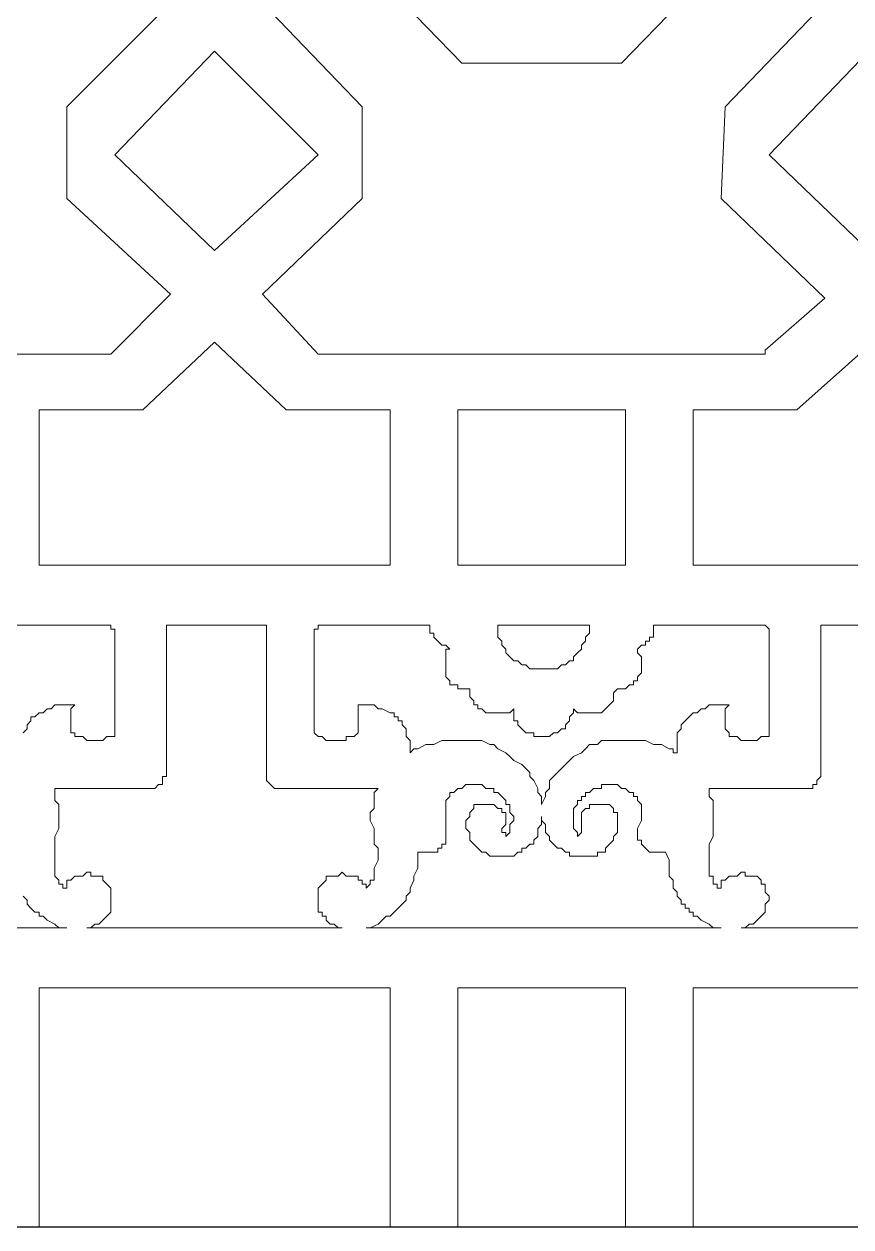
# Model space of a CAD drawing. Extents: x -66030 to 95157, y -13132 to 45879.
# Drawn here: x 44957 to 45767, y 31869 to 33048 of the extents above; entities that cross this region are included whole.
import ezdxf

# ---------------------------------------------------------------- set-up
doc = ezdxf.new("R2010")
doc.units = 0
doc.header["$LTSCALE"] = 100
doc.header["$MEASUREMENT"] = 0
doc.layers.get('0').update_dxf_attribs({"linetype": 'CONTINUOUS'})
doc.layers.add('3', color=11, linetype='CONTINUOUS')

msp = doc.modelspace()

# ---------------------------------------------------------------- linework, layer by layer
at = {"lineweight": 0}
for points in [[(44999.4, 32966.5), (44999.4, 32876.7), (45100.9, 32782.9), (45042.4, 32724.3), (44604.9, 32724.3), (44604.9, 32728.2), (44397.9, 32911.8), (44620.5, 33138.4), (44745.5, 33009.5), (44901.7, 33009.5), (44901.7, 33009.5), (45026.7, 33138.4), (45100.9, 33068.1), (44999.4, 32966.5)], [(44999.4, 32966.5), (44999.4, 32876.7), (45100.9, 32782.9), (45042.4, 32724.3), (44604.9, 32724.3), (44604.9, 32728.2), (44397.9, 32911.8), (44620.5, 33138.4), (44745.5, 33009.5), (44745.5, 33009.5), (44745.5, 33009.5), (44901.7, 33009.5), (44901.7, 33009.5), (44901.7, 33009.5), (45026.7, 33138.4), (45100.9, 33068.1), (44999.4, 32966.5)], [(45643.9, 32966.5), (45640, 32876.7), (45741.5, 32779), (45682.9, 32728.2), (45682.9, 32724.3), (45245.5, 32724.3), (45190.8, 32782.9), (45288.4, 32876.7), (45288.4, 32966.5), (45190.8, 33068.1), (45261.1, 33138.4), (45386.1, 33009.5), (45386.1, 33009.5), (45542.3, 33009.5), (45667.3, 33138.4), (45741.5, 33068.1), (45643.9, 32966.5)], [(45643.9, 32966.5), (45640, 32876.7), (45741.5, 32779), (45682.9, 32728.2), (45682.9, 32724.3), (45245.5, 32724.3), (45190.8, 32782.9), (45288.4, 32876.7), (45288.4, 32966.5), (45190.8, 33068.1), (45261.1, 33138.4), (45386.1, 33009.5), (45386.1, 33009.5), (45386.1, 33009.5), (45542.3, 33009.5), (45542.3, 33009.5), (45542.3, 33009.5), (45667.3, 33138.4), (45741.5, 33068.1), (45643.9, 32966.5)], [(45046.3, 32919.6), (45143.9, 33021.2), (45245.5, 32919.6), (45143.9, 32825.9), (45046.3, 32919.6)], [(45046.3, 32919.6), (45143.9, 33021.2), (45245.5, 32919.6), (45143.9, 32825.9), (45046.3, 32919.6)], [(45686.8, 32919.6), (45784.5, 33021.2), (45890, 32911.8), (45788.4, 32822), (45686.8, 32919.6)], [(45686.8, 32919.6), (45784.5, 33021.2), (45890, 32911.8), (45788.4, 32822), (45686.8, 32919.6)], [(45143.9, 32736.1), (45214.2, 32669.7), (45214.2, 32669.7), (45214.2, 32669.7), (45315.8, 32669.7), (45315.8, 32517.3), (45147.8, 32517.3), (45143.9, 32517.3), (44972.1, 32517.3), (44972.1, 32669.7), (45073.6, 32669.7), (45073.6, 32669.7), (45073.6, 32669.7), (45143.9, 32736.1)], [(45143.9, 32736.1), (45214.2, 32669.7), (45214.2, 32669.7), (45214.2, 32669.7), (45315.8, 32669.7), (45315.8, 32517.3), (45147.8, 32517.3), (45143.9, 32517.3), (44972.1, 32517.3), (44972.1, 32669.7), (45073.6, 32669.7), (45073.6, 32669.7), (45073.6, 32669.7), (45143.9, 32736.1)], [(45788.4, 32736.1), (45854.8, 32669.7), (45854.8, 32669.7), (45854.8, 32669.7), (45956.4, 32669.7), (45956.4, 32517.3), (45788.4, 32517.3), (45784.5, 32517.3), (45612.6, 32517.3), (45612.6, 32669.7), (45714.2, 32669.7), (45714.2, 32669.7), (45714.2, 32669.7), (45788.4, 32736.1)], [(45788.4, 32736.1), (45854.8, 32669.7), (45854.8, 32669.7), (45854.8, 32669.7), (45956.4, 32669.7), (45956.4, 32517.3), (45788.4, 32517.3), (45784.5, 32517.3), (45612.6, 32517.3), (45612.6, 32669.7), (45714.2, 32669.7), (45714.2, 32669.7), (45714.2, 32669.7), (45788.4, 32736.1)], [(45382.2, 32669.7), (45382.2, 32517.3), (45464.2, 32517.3), (45546.2, 32517.3), (45546.2, 32669.7), (45382.2, 32669.7)], [(45382.2, 32669.7), (45382.2, 32517.3), (45464.2, 32517.3), (45546.2, 32517.3), (45546.2, 32669.7), (45382.2, 32669.7)], [(45147.8, 32458.7), (45194.7, 32458.7), (45194.7, 32314.2), (45194.7, 32310.3), (45194.7, 32310.3), (45194.7, 32310.3), (45194.7, 32310.3), (45194.7, 32310.3), (45194.7, 32310.3), (45194.7, 32306.4), (45194.7, 32306.4), (45198.6, 32302.5), (45198.6, 32302.5), (45198.6, 32302.5), (45202.5, 32298.6), (45202.5, 32298.6), (45206.4, 32298.6), (45206.4, 32298.6), (45210.3, 32298.6), (45229.8, 32298.6), (45229.8, 32298.6), (45304.1, 32298.6), (45300.2, 32294.7), (45300.2, 32290.8), (45300.2, 32286.9), (45300.2, 32283), (45300.2, 32279.1), (45296.2, 32275.2), (45296.2, 32267.3), (45300.2, 32259.5), (45300.2, 32251.7), (45300.2, 32243.9), (45304.1, 32240), (45304.1, 32232.2), (45304.1, 32228.3), (45300.2, 32220.5), (45300.2, 32216.6), (45300.2, 32212.7), (45300.2, 32208.7), (45296.2, 32208.7), (45296.2, 32204.8), (45296.2, 32204.8), (45292.3, 32200.9), (45292.3, 32200.9), (45292.3, 32204.8), (45288.4, 32204.8), (45288.4, 32208.7), (45288.4, 32208.7), (45284.5, 32208.7), (45284.5, 32212.7), (45280.6, 32212.7), (45276.7, 32212.7), (45276.7, 32212.7), (45272.8, 32212.7), (45268.9, 32216.6), (45268.9, 32216.6), (45265, 32212.7), (45261.1, 32212.7), (45261.1, 32212.7), (45257.2, 32212.7), (45253.3, 32212.7), (45253.3, 32208.7), (45249.4, 32204.8), (45249.4, 32204.8), (45245.5, 32200.9), (45245.5, 32200.9), (45245.5, 32197), (45245.5, 32193.1), (45245.5, 32189.2), (45245.5, 32189.2), (45245.5, 32185.3), (45245.5, 32181.4), (45245.5, 32177.5), (45249.4, 32177.5), (45249.4, 32173.6), (45253.3, 32173.6), (45253.3, 32173.6), (45253.3, 32169.7), (45257.2, 32165.8), (45261.1, 32165.8), (45261.1, 32165.8), (45265, 32161.9), (45268.9, 32161.9), (45147.8, 32161.9), (45143.9, 32161.9), (45018.9, 32161.9), (45022.8, 32161.9), (45026.7, 32165.8), (45030.6, 32165.8), (45030.6, 32165.8), (45034.5, 32169.7), (45038.5, 32173.6), (45038.5, 32173.6), (45038.5, 32173.6), (45042.4, 32177.5), (45042.4, 32177.5), (45042.4, 32181.4), (45042.4, 32185.3), (45042.4, 32189.2), (45042.4, 32189.2), (45042.4, 32193.1), (45042.4, 32197), (45042.4, 32200.9), (45042.4, 32200.9), (45038.5, 32204.8), (45038.5, 32204.8), (45034.5, 32208.7), (45034.5, 32212.7), (45030.6, 32212.7), (45030.6, 32212.7), (45026.7, 32212.7), (45022.8, 32212.7), (45022.8, 32216.6), (45018.9, 32216.6), (45015, 32212.7), (45015, 32212.7), (45011.1, 32212.7), (45007.2, 32212.7), (45007.2, 32212.7), (45003.3, 32208.7), (45003.3, 32208.7), (44999.4, 32208.7), (44999.4, 32204.8), (44999.4, 32204.8), (44999.4, 32200.9), (44995.5, 32200.9), (44995.5, 32204.8), (44991.6, 32204.8), (44991.6, 32208.7), (44991.6, 32208.7), (44987.7, 32212.7), (44987.7, 32216.6), (44987.7, 32220.5), (44987.7, 32228.3), (44987.7, 32232.2), (44987.7, 32240), (44987.7, 32243.9), (44987.7, 32251.7), (44991.6, 32259.5), (44991.6, 32267.3), (44991.6, 32275.2), (44991.6, 32279.1), (44991.6, 32283), (44987.7, 32286.9), (44987.7, 32290.8), (44987.7, 32294.7), (44987.7, 32298.6), (45058, 32298.6), (45058, 32298.6), (45081.4, 32298.6), (45081.4, 32298.6), (45085.3, 32298.6), (45085.3, 32298.6), (45085.3, 32298.6), (45089.2, 32302.5), (45089.2, 32302.5), (45093.1, 32302.5), (45093.1, 32306.4), (45093.1, 32306.4), (45093.1, 32310.3), (45097, 32310.3), (45097, 32310.3), (45097, 32310.3), (45097, 32310.3), (45097, 32310.3), (45097, 32314.2), (45097, 32458.7), (45143.9, 32458.7), (45147.8, 32458.7)], [(45147.8, 32458.7), (45194.7, 32458.7), (45194.7, 32314.2), (45194.7, 32310.3), (45194.7, 32310.3), (45194.7, 32310.3), (45194.7, 32310.3), (45194.7, 32310.3), (45194.7, 32310.3), (45194.7, 32310.3), (45194.7, 32310.3), (45194.7, 32310.3), (45194.7, 32310.3), (45194.7, 32310.3), (45194.7, 32306.4), (45194.7, 32306.4), (45198.6, 32302.5), (45198.6, 32302.5), (45198.6, 32302.5), (45202.5, 32298.6), (45202.5, 32298.6), (45206.4, 32298.6), (45206.4, 32298.6), (45206.4, 32298.6), (45210.3, 32298.6), (45229.8, 32298.6), (45229.8, 32298.6), (45304.1, 32298.6), (45300.2, 32294.7), (45300.2, 32290.8), (45300.2, 32286.9), (45300.2, 32283), (45300.2, 32279.1), (45296.2, 32275.2), (45296.2, 32267.3), (45300.2, 32259.5), (45300.2, 32251.7), (45300.2, 32243.9), (45304.1, 32240), (45304.1, 32232.2), (45304.1, 32228.3), (45300.2, 32220.5), (45300.2, 32216.6), (45300.2, 32212.7), (45300.2, 32208.7), (45296.2, 32208.7), (45296.2, 32204.8), (45296.2, 32204.8), (45292.3, 32200.9), (45292.3, 32200.9), (45292.3, 32204.8), (45288.4, 32204.8), (45288.4, 32208.7), (45288.4, 32208.7), (45284.5, 32208.7), (45284.5, 32212.7), (45280.6, 32212.7), (45276.7, 32212.7), (45276.7, 32212.7), (45272.8, 32212.7), (45268.9, 32216.6), (45268.9, 32216.6), (45265, 32212.7), (45261.1, 32212.7), (45261.1, 32212.7), (45257.2, 32212.7), (45253.3, 32212.7), (45253.3, 32208.7), (45249.4, 32204.8), (45249.4, 32204.8), (45245.5, 32200.9), (45245.5, 32200.9), (45245.5, 32197), (45245.5, 32193.1), (45245.5, 32189.2), (45245.5, 32189.2), (45245.5, 32185.3), (45245.5, 32181.4), (45245.5, 32177.5), (45249.4, 32177.5), (45249.4, 32173.6), (45253.3, 32173.6), (45253.3, 32173.6), (45253.3, 32169.7), (45257.2, 32165.8), (45261.1, 32165.8), (45261.1, 32165.8), (45265, 32161.9), (45268.9, 32161.9), (45147.8, 32161.9), (45143.9, 32161.9), (45018.9, 32161.9), (45022.8, 32161.9), (45026.7, 32165.8), (45030.6, 32165.8), (45030.6, 32165.8), (45034.5, 32169.7), (45038.5, 32173.6), (45038.5, 32173.6), (45038.5, 32173.6), (45042.4, 32177.5), (45042.4, 32177.5), (45042.4, 32181.4), (45042.4, 32185.3), (45042.4, 32189.2), (45042.4, 32189.2), (45042.4, 32193.1), (45042.4, 32197), (45042.4, 32200.9), (45042.4, 32200.9), (45038.5, 32204.8), (45038.5, 32204.8), (45034.5, 32208.7), (45034.5, 32212.7), (45030.6, 32212.7), (45030.6, 32212.7), (45026.7, 32212.7), (45022.8, 32212.7), (45022.8, 32216.6), (45018.9, 32216.6), (45015, 32212.7), (45015, 32212.7), (45011.1, 32212.7), (45007.2, 32212.7), (45007.2, 32212.7), (45003.3, 32208.7), (45003.3, 32208.7), (44999.4, 32208.7), (44999.4, 32204.8), (44999.4, 32204.8), (44999.4, 32200.9), (44995.5, 32200.9), (44995.5, 32204.8), (44991.6, 32204.8), (44991.6, 32208.7), (44991.6, 32208.7), (44987.7, 32212.7), (44987.7, 32216.6), (44987.7, 32220.5), (44987.7, 32228.3), (44987.7, 32232.2), (44987.7, 32240), (44987.7, 32243.9), (44987.7, 32251.7), (44991.6, 32259.5), (44991.6, 32267.3), (44991.6, 32275.2), (44991.6, 32279.1), (44991.6, 32283), (44987.7, 32286.9), (44987.7, 32290.8), (44987.7, 32294.7), (44987.7, 32298.6), (45058, 32298.6), (45058, 32298.6), (45081.4, 32298.6), (45081.4, 32298.6), (45085.3, 32298.6), (45085.3, 32298.6), (45085.3, 32298.6), (45085.3, 32298.6), (45089.2, 32302.5), (45089.2, 32302.5), (45093.1, 32302.5), (45093.1, 32306.4), (45093.1, 32306.4), (45093.1, 32310.3), (45097, 32310.3), (45097, 32310.3), (45097, 32310.3), (45097, 32310.3), (45097, 32310.3), (45097, 32310.3), (45097, 32310.3), (45097, 32310.3), (45097, 32310.3), (45097, 32310.3), (45097, 32314.2), (45097, 32458.7), (45143.9, 32458.7), (45147.8, 32458.7)], [(45464.2, 32349.4), (45464.2, 32349.4), (45460.3, 32349.4), (45456.4, 32349.4), (45456.4, 32353.3), (45452.5, 32353.3), (45452.5, 32353.3), (45448.6, 32353.3), (45444.7, 32357.2), (45444.7, 32357.2), (45440.8, 32361.1), (45440.8, 32361.1), (45440.8, 32365), (45436.9, 32365), (45436.9, 32368.9), (45436.9, 32372.8), (45436.9, 32376.7), (45433, 32372.8), (45429.1, 32372.8), (45425.1, 32372.8), (45421.2, 32372.8), (45421.2, 32372.8), (45417.3, 32372.8), (45413.4, 32372.8), (45413.4, 32372.8), (45409.5, 32372.8), (45409.5, 32372.8), (45405.6, 32376.7), (45405.6, 32376.7), (45401.7, 32376.7), (45401.7, 32376.7), (45401.7, 32380.6), (45397.8, 32380.6), (45397.8, 32384.5), (45397.8, 32384.5), (45393.9, 32388.4), (45393.9, 32392.3), (45393.9, 32396.2), (45393.9, 32396.2), (45390, 32396.2), (45386.1, 32396.2), (45382.2, 32396.2), (45382.2, 32400.1), (45378.3, 32400.1), (45378.3, 32400.1), (45374.4, 32400.1), (45374.4, 32404), (45374.4, 32404), (45370.5, 32408), (45370.5, 32408), (45370.5, 32408), (45370.5, 32411.9), (45370.5, 32415.8), (45370.5, 32419.7), (45370.5, 32423.6), (45370.5, 32427.5), (45370.5, 32431.4), (45370.5, 32435.3), (45374.4, 32435.3), (45370.5, 32439.2), (45366.6, 32439.2), (45366.6, 32439.2), (45362.6, 32443.1), (45362.6, 32443.1), (45358.7, 32447), (45358.7, 32447), (45358.7, 32450.9), (45354.8, 32450.9), (45354.8, 32454.8), (45354.8, 32458.7), (45354.8, 32458.7), (45257.2, 32458.7), (45253.3, 32458.7), (45249.4, 32458.7), (45249.4, 32458.7), (45245.5, 32458.7), (45245.5, 32454.8), (45245.5, 32454.8), (45241.6, 32454.8), (45241.6, 32454.8), (45241.6, 32450.9), (45241.6, 32353.3), (45241.6, 32353.3), (45245.5, 32349.4), (45245.5, 32349.4), (45245.5, 32349.4), (45249.4, 32349.4), (45249.4, 32349.4), (45253.3, 32345.5), (45257.2, 32345.5), (45261.1, 32345.5), (45265, 32345.5), (45268.9, 32345.5), (45272.8, 32345.5), (45272.8, 32349.4), (45276.7, 32349.4), (45280.6, 32349.4), (45280.6, 32349.4), (45284.5, 32353.3), (45284.5, 32353.3), (45284.5, 32357.2), (45284.5, 32357.2), (45284.5, 32361.1), (45284.5, 32365), (45284.5, 32365), (45284.5, 32368.9), (45284.5, 32372.8), (45284.5, 32376.7), (45284.5, 32380.6), (45288.4, 32380.6), (45296.2, 32380.6), (45300.2, 32380.6), (45304.1, 32376.7), (45308, 32376.7), (45315.8, 32372.8), (45319.7, 32372.8), (45319.7, 32368.9), (45323.6, 32368.9), (45323.6, 32365), (45327.5, 32365), (45327.5, 32361.1), (45331.4, 32357.2), (45331.4, 32353.3), (45331.4, 32349.4), (45335.3, 32345.5), (45335.3, 32341.6), (45335.3, 32333.7), (45335.3, 32333.7), (45339.2, 32337.6), (45343.1, 32337.6), (45350.9, 32341.6), (45358.7, 32341.6), (45366.6, 32345.5), (45374.4, 32345.5), (45378.3, 32345.5), (45382.2, 32345.5), (45386.1, 32345.5), (45390, 32345.5), (45393.9, 32345.5), (45401.7, 32345.5), (45405.6, 32345.5), (45413.4, 32341.6), (45417.3, 32341.6), (45421.2, 32337.6), (45429.1, 32333.7), (45433, 32329.8), (45436.9, 32325.9), (45444.7, 32322), (45448.6, 32318.1), (45452.5, 32314.2), (45452.5, 32310.3), (45456.4, 32306.4), (45460.3, 32298.6), (45460.3, 32294.7), (45464.2, 32290.8), (45464.2, 32283), (45464.2, 32283), (45464.2, 32283), (45464.2, 32283), (45468.1, 32290.8), (45468.1, 32294.7), (45472, 32298.6), (45472, 32306.4), (45475.9, 32310.3), (45479.8, 32314.2), (45483.7, 32318.1), (45487.6, 32322), (45491.5, 32325.9), (45495.5, 32329.8), (45503.3, 32333.7), (45507.2, 32337.6), (45511.1, 32341.6), (45518.9, 32341.6), (45522.8, 32345.5), (45530.6, 32345.5), (45534.5, 32345.5), (45538.4, 32345.5), (45542.3, 32345.5), (45546.2, 32345.5), (45550.1, 32345.5), (45554, 32345.5), (45565.8, 32345.5), (45573.6, 32341.6), (45581.4, 32341.6), (45589.2, 32337.6), (45593.1, 32337.6), (45593.1, 32333.7), (45597, 32333.7), (45597, 32341.6), (45597, 32345.5), (45597, 32349.4), (45597, 32353.3), (45600.9, 32357.2), (45600.9, 32361.1), (45604.8, 32365), (45604.8, 32365), (45608.7, 32368.9), (45608.7, 32368.9), (45612.6, 32372.8), (45616.5, 32372.8), (45620.4, 32376.7), (45624.3, 32376.7), (45628.3, 32380.6), (45636.1, 32380.6), (45640, 32380.6), (45647.8, 32380.6), (45643.9, 32376.7), (45643.9, 32372.8), (45643.9, 32368.9), (45643.9, 32365), (45643.9, 32365), (45643.9, 32361.1), (45643.9, 32357.2), (45643.9, 32357.2), (45647.8, 32353.3), (45647.8, 32353.3), (45647.8, 32349.4), (45651.7, 32349.4), (45651.7, 32349.4), (45655.6, 32349.4), (45659.5, 32345.5), (45663.4, 32345.5), (45663.4, 32345.5), (45667.3, 32345.5), (45671.2, 32345.5), (45675.1, 32345.5), (45679, 32349.4), (45682.9, 32349.4), (45682.9, 32349.4), (45686.8, 32349.4), (45686.8, 32349.4), (45686.8, 32353.3), (45686.8, 32353.3), (45686.8, 32450.9), (45686.8, 32454.8), (45686.8, 32454.8), (45686.8, 32454.8), (45686.8, 32454.8), (45682.9, 32458.7), (45682.9, 32458.7), (45679, 32458.7), (45679, 32458.7), (45675.1, 32458.7), (45577.5, 32458.7), (45573.6, 32458.7), (45573.6, 32454.8), (45573.6, 32450.9), (45573.6, 32450.9), (45573.6, 32447), (45569.7, 32447), (45569.7, 32443.1), (45565.8, 32443.1), (45565.8, 32439.2), (45561.9, 32439.2), (45561.9, 32439.2), (45557.9, 32435.3), (45557.9, 32435.3), (45557.9, 32431.4), (45561.9, 32427.5), (45561.9, 32423.6), (45561.9, 32419.7), (45561.9, 32415.8), (45561.9, 32411.9), (45557.9, 32408), (45557.9, 32408), (45557.9, 32408), (45557.9, 32404), (45554, 32404), (45554, 32400.1), (45554, 32400.1), (45550.1, 32400.1), (45550.1, 32400.1), (45546.2, 32396.2), (45542.3, 32396.2), (45538.4, 32396.2), (45538.4, 32396.2), (45538.4, 32396.2), (45534.5, 32392.3), (45534.5, 32388.4), (45534.5, 32384.5), (45534.5, 32384.5), (45530.6, 32380.6), (45530.6, 32380.6), (45526.7, 32376.7), (45526.7, 32376.7), (45526.7, 32376.7), (45522.8, 32372.8), (45518.9, 32372.8), (45518.9, 32372.8), (45515, 32372.8), (45515, 32372.8), (45511.1, 32372.8), (45507.2, 32372.8), (45503.3, 32372.8), (45503.3, 32372.8), (45499.4, 32372.8), (45495.5, 32376.7), (45495.5, 32372.8), (45491.5, 32368.9), (45491.5, 32365), (45491.5, 32365), (45487.6, 32361.1), (45487.6, 32361.1), (45487.6, 32357.2), (45483.7, 32357.2), (45479.8, 32353.3), (45479.8, 32353.3), (45475.9, 32353.3), (45475.9, 32353.3), (45472, 32349.4), (45468.1, 32349.4), (45468.1, 32349.4), (45464.2, 32349.4)], [(45464.2, 32349.4), (45464.2, 32349.4), (45460.3, 32349.4), (45456.4, 32349.4), (45456.4, 32353.3), (45452.5, 32353.3), (45452.5, 32353.3), (45448.6, 32353.3), (45444.7, 32357.2), (45444.7, 32357.2), (45440.8, 32361.1), (45440.8, 32361.1), (45440.8, 32365), (45436.9, 32365), (45436.9, 32368.9), (45436.9, 32372.8), (45436.9, 32376.7), (45433, 32372.8), (45429.1, 32372.8), (45425.1, 32372.8), (45421.2, 32372.8), (45421.2, 32372.8), (45417.3, 32372.8), (45413.4, 32372.8), (45413.4, 32372.8), (45409.5, 32372.8), (45409.5, 32372.8), (45405.6, 32376.7), (45405.6, 32376.7), (45401.7, 32376.7), (45401.7, 32376.7), (45401.7, 32380.6), (45397.8, 32380.6), (45397.8, 32384.5), (45397.8, 32384.5), (45393.9, 32388.4), (45393.9, 32392.3), (45393.9, 32396.2), (45393.9, 32396.2), (45390, 32396.2), (45386.1, 32396.2), (45382.2, 32396.2), (45382.2, 32400.1), (45378.3, 32400.1), (45378.3, 32400.1), (45374.4, 32400.1), (45374.4, 32404), (45374.4, 32404), (45370.5, 32408), (45370.5, 32408), (45370.5, 32408), (45370.5, 32411.9), (45370.5, 32415.8), (45370.5, 32419.7), (45370.5, 32423.6), (45370.5, 32427.5), (45370.5, 32431.4), (45370.5, 32435.3), (45374.4, 32435.3), (45370.5, 32439.2), (45366.6, 32439.2), (45366.6, 32439.2), (45362.6, 32443.1), (45362.6, 32443.1), (45358.7, 32447), (45358.7, 32447), (45358.7, 32450.9), (45354.8, 32450.9), (45354.8, 32454.8), (45354.8, 32458.7), (45354.8, 32458.7), (45257.2, 32458.7), (45253.3, 32458.7), (45249.4, 32458.7), (45249.4, 32458.7), (45245.5, 32458.7), (45245.5, 32454.8), (45245.5, 32454.8), (45241.6, 32454.8), (45241.6, 32454.8), (45241.6, 32450.9), (45241.6, 32353.3), (45241.6, 32353.3), (45245.5, 32349.4), (45245.5, 32349.4), (45245.5, 32349.4), (45249.4, 32349.4), (45249.4, 32349.4), (45253.3, 32345.5), (45257.2, 32345.5), (45261.1, 32345.5), (45265, 32345.5), (45268.9, 32345.5), (45272.8, 32345.5), (45272.8, 32349.4), (45276.7, 32349.4), (45280.6, 32349.4), (45280.6, 32349.4), (45284.5, 32353.3), (45284.5, 32353.3), (45284.5, 32357.2), (45284.5, 32357.2), (45284.5, 32361.1), (45284.5, 32365), (45284.5, 32365), (45284.5, 32368.9), (45284.5, 32372.8), (45284.5, 32376.7), (45284.5, 32380.6), (45288.4, 32380.6), (45296.2, 32380.6), (45300.2, 32380.6), (45304.1, 32376.7), (45308, 32376.7), (45315.8, 32372.8), (45319.7, 32372.8), (45319.7, 32368.9), (45323.6, 32368.9), (45323.6, 32365), (45327.5, 32365), (45327.5, 32361.1), (45331.4, 32357.2), (45331.4, 32353.3), (45331.4, 32349.4), (45335.3, 32345.5), (45335.3, 32341.6), (45335.3, 32333.7), (45335.3, 32333.7), (45339.2, 32337.6), (45343.1, 32337.6), (45350.9, 32341.6), (45358.7, 32341.6), (45366.6, 32345.5), (45374.4, 32345.5), (45378.3, 32345.5), (45382.2, 32345.5), (45386.1, 32345.5), (45390, 32345.5), (45393.9, 32345.5), (45401.7, 32345.5), (45405.6, 32345.5), (45413.4, 32341.6), (45417.3, 32341.6), (45421.2, 32337.6), (45429.1, 32333.7), (45433, 32329.8), (45436.9, 32325.9), (45444.7, 32322), (45448.6, 32318.1), (45452.5, 32314.2), (45452.5, 32310.3), (45456.4, 32306.4), (45460.3, 32298.6), (45460.3, 32294.7), (45464.2, 32290.8), (45464.2, 32283), (45464.2, 32283), (45464.2, 32283), (45464.2, 32283), (45464.2, 32283), (45468.1, 32290.8), (45468.1, 32294.7), (45472, 32298.6), (45472, 32306.4), (45475.9, 32310.3), (45479.8, 32314.2), (45483.7, 32318.1), (45487.6, 32322), (45491.5, 32325.9), (45495.5, 32329.8), (45503.3, 32333.7), (45507.2, 32337.6), (45511.1, 32341.6), (45518.9, 32341.6), (45522.8, 32345.5), (45530.6, 32345.5), (45534.5, 32345.5), (45538.4, 32345.5), (45542.3, 32345.5), (45546.2, 32345.5), (45550.1, 32345.5), (45554, 32345.5), (45565.8, 32345.5), (45573.6, 32341.6), (45581.4, 32341.6), (45589.2, 32337.6), (45593.1, 32337.6), (45593.1, 32333.7), (45597, 32333.7), (45597, 32341.6), (45597, 32345.5), (45597, 32349.4), (45597, 32353.3), (45600.9, 32357.2), (45600.9, 32361.1), (45604.8, 32365), (45604.8, 32365), (45608.7, 32368.9), (45608.7, 32368.9), (45612.6, 32372.8), (45616.5, 32372.8), (45620.4, 32376.7), (45624.3, 32376.7), (45628.3, 32380.6), (45636.1, 32380.6), (45640, 32380.6), (45647.8, 32380.6), (45643.9, 32376.7), (45643.9, 32372.8), (45643.9, 32368.9), (45643.9, 32365), (45643.9, 32365), (45643.9, 32361.1), (45643.9, 32357.2), (45643.9, 32357.2), (45647.8, 32353.3), (45647.8, 32353.3), (45647.8, 32349.4), (45651.7, 32349.4), (45651.7, 32349.4), (45655.6, 32349.4), (45659.5, 32345.5), (45663.4, 32345.5), (45663.4, 32345.5), (45667.3, 32345.5), (45671.2, 32345.5), (45675.1, 32345.5), (45679, 32349.4), (45682.9, 32349.4), (45682.9, 32349.4), (45686.8, 32349.4), (45686.8, 32349.4), (45686.8, 32353.3), (45686.8, 32353.3), (45686.8, 32450.9), (45686.8, 32454.8), (45686.8, 32454.8), (45686.8, 32454.8), (45686.8, 32454.8), (45682.9, 32458.7), (45682.9, 32458.7), (45679, 32458.7), (45679, 32458.7), (45675.1, 32458.7), (45577.5, 32458.7), (45573.6, 32458.7), (45573.6, 32454.8), (45573.6, 32450.9), (45573.6, 32450.9), (45573.6, 32447), (45569.7, 32447), (45569.7, 32443.1), (45565.8, 32443.1), (45565.8, 32439.2), (45561.9, 32439.2), (45561.9, 32439.2), (45557.9, 32435.3), (45557.9, 32435.3), (45557.9, 32431.4), (45561.9, 32427.5), (45561.9, 32423.6), (45561.9, 32419.7), (45561.9, 32415.8), (45561.9, 32411.9), (45557.9, 32408), (45557.9, 32408), (45557.9, 32408), (45557.9, 32404), (45554, 32404), (45554, 32400.1), (45554, 32400.1), (45550.1, 32400.1), (45550.1, 32400.1), (45546.2, 32396.2), (45542.3, 32396.2), (45538.4, 32396.2), (45538.4, 32396.2), (45538.4, 32396.2), (45534.5, 32392.3), (45534.5, 32388.4), (45534.5, 32384.5), (45534.5, 32384.5), (45530.6, 32380.6), (45530.6, 32380.6), (45526.7, 32376.7), (45526.7, 32376.7), (45526.7, 32376.7), (45522.8, 32372.8), (45518.9, 32372.8), (45518.9, 32372.8), (45515, 32372.8), (45515, 32372.8), (45511.1, 32372.8), (45507.2, 32372.8), (45503.3, 32372.8), (45503.3, 32372.8), (45499.4, 32372.8), (45495.5, 32376.7), (45495.5, 32372.8), (45491.5, 32368.9), (45491.5, 32365), (45491.5, 32365), (45487.6, 32361.1), (45487.6, 32361.1), (45487.6, 32357.2), (45483.7, 32357.2), (45479.8, 32353.3), (45479.8, 32353.3), (45475.9, 32353.3), (45475.9, 32353.3), (45472, 32349.4), (45468.1, 32349.4), (45468.1, 32349.4), (45464.2, 32349.4)], [(45464.2, 32458.7), (45421.2, 32458.7), (45421.2, 32458.7), (45421.2, 32454.8), (45421.2, 32450.9), (45421.2, 32447), (45425.1, 32443.1), (45425.1, 32439.2), (45429.1, 32435.3), (45429.1, 32431.4), (45433, 32427.5), (45436.9, 32423.6), (45440.8, 32423.6), (45444.7, 32419.7), (45448.6, 32419.7), (45452.5, 32415.8), (45456.4, 32415.8), (45460.3, 32415.8), (45464.2, 32415.8), (45464.2, 32415.8), (45468.1, 32415.8), (45475.9, 32415.8), (45479.8, 32415.8), (45483.7, 32419.7), (45487.6, 32419.7), (45491.5, 32423.6), (45495.5, 32423.6), (45495.5, 32427.5), (45499.4, 32431.4), (45503.3, 32435.3), (45503.3, 32439.2), (45507.2, 32443.1), (45507.2, 32447), (45511.1, 32450.9), (45511.1, 32454.8), (45511.1, 32458.7), (45511.1, 32458.7), (45464.2, 32458.7), (45464.2, 32458.7)], [(45464.2, 32458.7), (45464.2, 32458.7), (45421.2, 32458.7), (45421.2, 32458.7), (45421.2, 32454.8), (45421.2, 32450.9), (45421.2, 32447), (45425.1, 32443.1), (45425.1, 32439.2), (45429.1, 32435.3), (45429.1, 32431.4), (45433, 32427.5), (45436.9, 32423.6), (45440.8, 32423.6), (45444.7, 32419.7), (45448.6, 32419.7), (45452.5, 32415.8), (45456.4, 32415.8), (45460.3, 32415.8), (45464.2, 32415.8), (45464.2, 32415.8), (45464.2, 32415.8), (45468.1, 32415.8), (45475.9, 32415.8), (45479.8, 32415.8), (45483.7, 32419.7), (45487.6, 32419.7), (45491.5, 32423.6), (45495.5, 32423.6), (45495.5, 32427.5), (45499.4, 32431.4), (45503.3, 32435.3), (45503.3, 32439.2), (45507.2, 32443.1), (45507.2, 32447), (45511.1, 32450.9), (45511.1, 32454.8), (45511.1, 32458.7), (45511.1, 32458.7), (45464.2, 32458.7), (45464.2, 32458.7)], [(45464.2, 32271.2), (45464.2, 32271.2), (45464.2, 32267.3), (45464.2, 32263.4), (45460.3, 32259.5), (45460.3, 32255.6), (45460.3, 32251.7), (45456.4, 32247.8), (45456.4, 32243.9), (45452.5, 32243.9), (45448.6, 32240), (45444.7, 32240), (45444.7, 32236.1), (45440.8, 32236.1), (45436.9, 32232.2), (45433, 32232.2), (45429.1, 32232.2), (45425.1, 32232.2), (45425.1, 32232.2), (45421.2, 32232.2), (45417.3, 32232.2), (45413.4, 32232.2), (45409.5, 32236.1), (45405.6, 32236.1), (45405.6, 32236.1), (45401.7, 32240), (45397.8, 32243.9), (45397.8, 32243.9), (45393.9, 32247.8), (45393.9, 32251.7), (45393.9, 32255.6), (45393.9, 32255.6), (45390, 32259.5), (45390, 32263.4), (45390, 32267.3), (45393.9, 32271.2), (45393.9, 32275.2), (45393.9, 32275.2), (45397.8, 32279.1), (45397.8, 32279.1), (45397.8, 32283), (45401.7, 32283), (45401.7, 32283), (45405.6, 32283), (45405.6, 32283), (45405.6, 32283), (45409.5, 32283), (45409.5, 32283), (45413.4, 32283), (45413.4, 32283), (45417.3, 32283), (45421.2, 32279.1), (45421.2, 32279.1), (45425.1, 32279.1), (45425.1, 32279.1), (45425.1, 32275.2), (45425.1, 32275.2), (45429.1, 32275.2), (45429.1, 32271.2), (45429.1, 32267.3), (45429.1, 32267.3), (45429.1, 32263.4), (45425.1, 32259.5), (45425.1, 32255.6), (45425.1, 32255.6), (45425.1, 32255.6), (45429.1, 32255.6), (45429.1, 32255.6), (45429.1, 32251.7), (45433, 32255.6), (45433, 32255.6), (45433, 32259.5), (45433, 32263.4), (45436.9, 32267.3), (45436.9, 32267.3), (45436.9, 32271.2), (45433, 32275.2), (45433, 32275.2), (45433, 32279.1), (45433, 32283), (45429.1, 32283), (45429.1, 32286.9), (45429.1, 32286.9), (45425.1, 32290.8), (45425.1, 32290.8), (45421.2, 32294.7), (45417.3, 32294.7), (45417.3, 32298.6), (45413.4, 32298.6), (45413.4, 32298.6), (45409.5, 32298.6), (45405.6, 32302.5), (45401.7, 32302.5), (45401.7, 32302.5), (45397.8, 32302.5), (45393.9, 32302.5), (45393.9, 32302.5), (45390, 32302.5), (45386.1, 32298.6), (45386.1, 32298.6), (45382.2, 32298.6), (45378.3, 32294.7), (45378.3, 32294.7), (45374.4, 32294.7), (45374.4, 32290.8), (45374.4, 32290.8), (45370.5, 32286.9), (45370.5, 32286.9), (45370.5, 32283), (45370.5, 32279.1), (45370.5, 32279.1), (45370.5, 32275.2), (45370.5, 32271.2), (45370.5, 32271.2), (45370.5, 32267.3), (45370.5, 32259.5), (45370.5, 32259.5), (45370.5, 32255.6), (45370.5, 32251.7), (45370.5, 32251.7), (45370.5, 32247.8), (45370.5, 32247.8), (45370.5, 32243.9), (45366.6, 32243.9), (45366.6, 32243.9), (45366.6, 32240), (45362.6, 32240), (45362.6, 32240), (45362.6, 32236.1), (45358.7, 32236.1), (45354.8, 32236.1), (45350.9, 32236.1), (45350.9, 32236.1), (45347, 32236.1), (45343.1, 32236.1), (45343.1, 32236.1), (45343.1, 32228.3), (45343.1, 32220.5), (45339.2, 32212.7), (45339.2, 32208.7), (45335.3, 32200.9), (45335.3, 32197), (45331.4, 32193.1), (45331.4, 32189.2), (45327.5, 32185.3), (45327.5, 32185.3), (45323.6, 32181.4), (45323.6, 32181.4), (45319.7, 32177.5), (45319.7, 32177.5), (45315.8, 32173.6), (45311.9, 32173.6), (45308, 32169.7), (45304.1, 32165.8), (45296.2, 32161.9), (45292.3, 32161.9), (45464.2, 32161.9), (45640, 32161.9), (45632.2, 32161.9), (45628.3, 32165.8), (45620.4, 32169.7), (45616.5, 32173.6), (45612.6, 32173.6), (45612.6, 32177.5), (45608.7, 32177.5), (45608.7, 32181.4), (45604.8, 32181.4), (45604.8, 32185.3), (45600.9, 32185.3), (45600.9, 32189.2), (45597, 32193.1), (45597, 32197), (45593.1, 32200.9), (45593.1, 32208.7), (45589.2, 32212.7), (45589.2, 32220.5), (45589.2, 32228.3), (45585.3, 32236.1), (45585.3, 32236.1), (45581.4, 32236.1), (45581.4, 32236.1), (45577.5, 32236.1), (45573.6, 32236.1), (45573.6, 32236.1), (45569.7, 32236.1), (45565.8, 32240), (45565.8, 32240), (45565.8, 32240), (45561.9, 32243.9), (45561.9, 32243.9), (45561.9, 32243.9), (45561.9, 32247.8), (45557.9, 32247.8), (45557.9, 32251.7), (45557.9, 32251.7), (45557.9, 32255.6), (45557.9, 32259.5), (45557.9, 32259.5), (45561.9, 32267.3), (45561.9, 32271.2), (45561.9, 32271.2), (45561.9, 32275.2), (45561.9, 32279.1), (45561.9, 32279.1), (45561.9, 32283), (45557.9, 32286.9), (45557.9, 32286.9), (45557.9, 32290.8), (45554, 32290.8), (45554, 32294.7), (45554, 32294.7), (45550.1, 32294.7), (45546.2, 32298.6), (45546.2, 32298.6), (45542.3, 32298.6), (45538.4, 32302.5), (45538.4, 32302.5), (45534.5, 32302.5), (45530.6, 32302.5), (45530.6, 32302.5), (45526.7, 32302.5), (45522.8, 32302.5), (45522.8, 32298.6), (45518.9, 32298.6), (45515, 32298.6), (45515, 32298.6), (45511.1, 32294.7), (45507.2, 32294.7), (45507.2, 32290.8), (45503.3, 32290.8), (45503.3, 32286.9), (45499.4, 32286.9), (45499.4, 32283), (45499.4, 32283), (45495.5, 32279.1), (45495.5, 32275.2), (45495.5, 32275.2), (45495.5, 32271.2), (45495.5, 32267.3), (45495.5, 32267.3), (45495.5, 32263.4), (45495.5, 32259.5), (45499.4, 32255.6), (45499.4, 32255.6), (45499.4, 32251.7), (45503.3, 32255.6), (45503.3, 32255.6), (45503.3, 32255.6), (45503.3, 32255.6), (45503.3, 32255.6), (45503.3, 32259.5), (45503.3, 32263.4), (45503.3, 32267.3), (45503.3, 32267.3), (45503.3, 32271.2), (45503.3, 32275.2), (45503.3, 32275.2), (45503.3, 32275.2), (45507.2, 32279.1), (45507.2, 32279.1), (45507.2, 32279.1), (45511.1, 32279.1), (45511.1, 32283), (45515, 32283), (45515, 32283), (45518.9, 32283), (45518.9, 32283), (45522.8, 32283), (45522.8, 32283), (45526.7, 32283), (45526.7, 32283), (45530.6, 32283), (45530.6, 32283), (45534.5, 32279.1), (45534.5, 32279.1), (45534.5, 32275.2), (45538.4, 32275.2), (45538.4, 32271.2), (45538.4, 32267.3), (45538.4, 32263.4), (45538.4, 32259.5), (45538.4, 32255.6), (45538.4, 32255.6), (45534.5, 32251.7), (45534.5, 32247.8), (45530.6, 32243.9), (45530.6, 32243.9), (45526.7, 32240), (45526.7, 32236.1), (45522.8, 32236.1), (45518.9, 32236.1), (45518.9, 32232.2), (45515, 32232.2), (45511.1, 32232.2), (45507.2, 32232.2), (45503.3, 32232.2), (45499.4, 32232.2), (45495.5, 32232.2), (45491.5, 32232.2), (45491.5, 32236.1), (45487.6, 32236.1), (45483.7, 32240), (45479.8, 32240), (45475.9, 32243.9), (45475.9, 32243.9), (45472, 32247.8), (45472, 32251.7), (45468.1, 32255.6), (45468.1, 32259.5), (45468.1, 32263.4), (45464.2, 32267.3), (45464.2, 32271.2), (45464.2, 32271.2), (45464.2, 32271.2)], [(45464.2, 32271.2), (45464.2, 32271.2), (45464.2, 32271.2), (45464.2, 32267.3), (45464.2, 32263.4), (45460.3, 32259.5), (45460.3, 32255.6), (45460.3, 32251.7), (45456.4, 32247.8), (45456.4, 32243.9), (45452.5, 32243.9), (45448.6, 32240), (45444.7, 32240), (45444.7, 32236.1), (45440.8, 32236.1), (45436.9, 32232.2), (45433, 32232.2), (45429.1, 32232.2), (45425.1, 32232.2), (45425.1, 32232.2), (45421.2, 32232.2), (45417.3, 32232.2), (45413.4, 32232.2), (45409.5, 32236.1), (45405.6, 32236.1), (45405.6, 32236.1), (45401.7, 32240), (45397.8, 32243.9), (45397.8, 32243.9), (45393.9, 32247.8), (45393.9, 32251.7), (45393.9, 32255.6), (45393.9, 32255.6), (45390, 32259.5), (45390, 32263.4), (45390, 32267.3), (45393.9, 32271.2), (45393.9, 32275.2), (45393.9, 32275.2), (45397.8, 32279.1), (45397.8, 32279.1), (45397.8, 32283), (45401.7, 32283), (45401.7, 32283), (45405.6, 32283), (45405.6, 32283), (45405.6, 32283), (45409.5, 32283), (45409.5, 32283), (45413.4, 32283), (45413.4, 32283), (45417.3, 32283), (45421.2, 32279.1), (45421.2, 32279.1), (45425.1, 32279.1), (45425.1, 32279.1), (45425.1, 32275.2), (45425.1, 32275.2), (45429.1, 32275.2), (45429.1, 32271.2), (45429.1, 32267.3), (45429.1, 32267.3), (45429.1, 32263.4), (45425.1, 32259.5), (45425.1, 32255.6), (45425.1, 32255.6), (45425.1, 32255.6), (45429.1, 32255.6), (45429.1, 32255.6), (45429.1, 32251.7), (45433, 32255.6), (45433, 32255.6), (45433, 32259.5), (45433, 32263.4), (45436.9, 32267.3), (45436.9, 32267.3), (45436.9, 32271.2), (45433, 32275.2), (45433, 32275.2), (45433, 32279.1), (45433, 32283), (45429.1, 32283), (45429.1, 32286.9), (45429.1, 32286.9), (45425.1, 32290.8), (45425.1, 32290.8), (45421.2, 32294.7), (45417.3, 32294.7), (45417.3, 32298.6), (45413.4, 32298.6), (45413.4, 32298.6), (45409.5, 32298.6), (45405.6, 32302.5), (45401.7, 32302.5), (45401.7, 32302.5), (45397.8, 32302.5), (45393.9, 32302.5), (45393.9, 32302.5), (45390, 32302.5), (45386.1, 32298.6), (45386.1, 32298.6), (45382.2, 32298.6), (45378.3, 32294.7), (45378.3, 32294.7), (45374.4, 32294.7), (45374.4, 32290.8), (45374.4, 32290.8), (45370.5, 32286.9), (45370.5, 32286.9), (45370.5, 32283), (45370.5, 32279.1), (45370.5, 32279.1), (45370.5, 32275.2), (45370.5, 32271.2), (45370.5, 32271.2), (45370.5, 32267.3), (45370.5, 32259.5), (45370.5, 32259.5), (45370.5, 32255.6), (45370.5, 32251.7), (45370.5, 32251.7), (45370.5, 32247.8), (45370.5, 32247.8), (45370.5, 32243.9), (45366.6, 32243.9), (45366.6, 32243.9), (45366.6, 32240), (45362.6, 32240), (45362.6, 32240), (45362.6, 32236.1), (45358.7, 32236.1), (45354.8, 32236.1), (45350.9, 32236.1), (45350.9, 32236.1), (45347, 32236.1), (45343.1, 32236.1), (45343.1, 32236.1), (45343.1, 32228.3), (45343.1, 32220.5), (45339.2, 32212.7), (45339.2, 32208.7), (45335.3, 32200.9), (45335.3, 32197), (45331.4, 32193.1), (45331.4, 32189.2), (45327.5, 32185.3), (45327.5, 32185.3), (45323.6, 32181.4), (45323.6, 32181.4), (45319.7, 32177.5), (45319.7, 32177.5), (45315.8, 32173.6), (45311.9, 32173.6), (45308, 32169.7), (45304.1, 32165.8), (45296.2, 32161.9), (45292.3, 32161.9), (45464.2, 32161.9), (45640, 32161.9), (45632.2, 32161.9), (45628.3, 32165.8), (45620.4, 32169.7), (45616.5, 32173.6), (45612.6, 32173.6), (45612.6, 32177.5), (45608.7, 32177.5), (45608.7, 32181.4), (45604.8, 32181.4), (45604.8, 32185.3), (45600.9, 32185.3), (45600.9, 32189.2), (45597, 32193.1), (45597, 32197), (45593.1, 32200.9), (45593.1, 32208.7), (45589.2, 32212.7), (45589.2, 32220.5), (45589.2, 32228.3), (45585.3, 32236.1), (45585.3, 32236.1), (45581.4, 32236.1), (45581.4, 32236.1), (45577.5, 32236.1), (45573.6, 32236.1), (45573.6, 32236.1), (45569.7, 32236.1), (45565.8, 32240), (45565.8, 32240), (45565.8, 32240), (45561.9, 32243.9), (45561.9, 32243.9), (45561.9, 32243.9), (45561.9, 32247.8), (45557.9, 32247.8), (45557.9, 32251.7), (45557.9, 32251.7), (45557.9, 32255.6), (45557.9, 32259.5), (45557.9, 32259.5), (45561.9, 32267.3), (45561.9, 32271.2), (45561.9, 32271.2), (45561.9, 32275.2), (45561.9, 32279.1), (45561.9, 32279.1), (45561.9, 32283), (45557.9, 32286.9), (45557.9, 32286.9), (45557.9, 32290.8), (45554, 32290.8), (45554, 32294.7), (45554, 32294.7), (45550.1, 32294.7), (45546.2, 32298.6), (45546.2, 32298.6), (45542.3, 32298.6), (45538.4, 32302.5), (45538.4, 32302.5), (45534.5, 32302.5), (45530.6, 32302.5), (45530.6, 32302.5), (45526.7, 32302.5), (45522.8, 32302.5), (45522.8, 32298.6), (45518.9, 32298.6), (45515, 32298.6), (45515, 32298.6), (45511.1, 32294.7), (45507.2, 32294.7), (45507.2, 32290.8), (45503.3, 32290.8), (45503.3, 32286.9), (45499.4, 32286.9), (45499.4, 32283), (45499.4, 32283), (45495.5, 32279.1), (45495.5, 32275.2), (45495.5, 32275.2), (45495.5, 32271.2), (45495.5, 32267.3), (45495.5, 32267.3), (45495.5, 32263.4), (45495.5, 32259.5), (45499.4, 32255.6), (45499.4, 32255.6), (45499.4, 32251.7), (45503.3, 32255.6), (45503.3, 32255.6), (45503.3, 32255.6), (45503.3, 32255.6), (45503.3, 32255.6), (45503.3, 32259.5), (45503.3, 32263.4), (45503.3, 32267.3), (45503.3, 32267.3), (45503.3, 32271.2), (45503.3, 32275.2), (45503.3, 32275.2), (45503.3, 32275.2), (45507.2, 32279.1), (45507.2, 32279.1), (45507.2, 32279.1), (45511.1, 32279.1), (45511.1, 32283), (45515, 32283), (45515, 32283), (45518.9, 32283), (45518.9, 32283), (45522.8, 32283), (45522.8, 32283), (45526.7, 32283), (45526.7, 32283), (45530.6, 32283), (45530.6, 32283), (45534.5, 32279.1), (45534.5, 32279.1), (45534.5, 32275.2), (45538.4, 32275.2), (45538.4, 32271.2), (45538.4, 32267.3), (45538.4, 32263.4), (45538.4, 32259.5), (45538.4, 32255.6), (45538.4, 32255.6), (45534.5, 32251.7), (45534.5, 32247.8), (45530.6, 32243.9), (45530.6, 32243.9), (45526.7, 32240), (45526.7, 32236.1), (45522.8, 32236.1), (45518.9, 32236.1), (45518.9, 32232.2), (45515, 32232.2), (45511.1, 32232.2), (45507.2, 32232.2), (45503.3, 32232.2), (45499.4, 32232.2), (45495.5, 32232.2), (45491.5, 32232.2), (45491.5, 32236.1), (45487.6, 32236.1), (45483.7, 32240), (45479.8, 32240), (45475.9, 32243.9), (45475.9, 32243.9), (45472, 32247.8), (45472, 32251.7), (45468.1, 32255.6), (45468.1, 32259.5), (45468.1, 32263.4), (45464.2, 32267.3), (45464.2, 32271.2), (45464.2, 32271.2), (45464.2, 32271.2)]]:
    msp.add_lwpolyline(points, close=True, dxfattribs=at)
for points in [[(44933, 32458.7), (45034.5, 32458.7), (45034.5, 32458.7), (45038.5, 32458.7), (45042.4, 32458.7), (45042.4, 32458.7), (45042.4, 32454.8), (45046.3, 32454.8), (45046.3, 32454.8), (45046.3, 32454.8), (45046.3, 32450.9), (45046.3, 32353.3), (45046.3, 32353.3), (45046.3, 32349.4), (45042.4, 32349.4), (45042.4, 32349.4), (45042.4, 32349.4), (45038.5, 32349.4), (45034.5, 32345.5), (45030.6, 32345.5), (45026.7, 32345.5), (45022.8, 32345.5), (45022.8, 32345.5), (45018.9, 32345.5), (45015, 32349.4), (45011.1, 32349.4), (45011.1, 32349.4), (45007.2, 32349.4), (45007.2, 32353.3), (45003.3, 32353.3), (45003.3, 32357.2), (45003.3, 32357.2), (45003.3, 32361.1), (45003.3, 32365), (45003.3, 32365), (45003.3, 32368.9), (45003.3, 32372.8), (45003.3, 32376.7), (45007.2, 32380.6), (44999.4, 32380.6), (44995.5, 32380.6), (44987.7, 32380.6), (44983.8, 32376.7), (44979.9, 32376.7), (44976, 32372.8), (44972.1, 32372.8), (44968.1, 32368.9), (44964.2, 32368.9), (44964.2, 32365), (44964.2, 32365), (44960.3, 32361.1), (44960.3, 32357.2), (44956.4, 32353.3)], [(44933, 32458.7), (45034.5, 32458.7), (45034.5, 32458.7), (45038.5, 32458.7), (45042.4, 32458.7), (45042.4, 32458.7), (45042.4, 32454.8), (45046.3, 32454.8), (45046.3, 32454.8), (45046.3, 32454.8), (45046.3, 32450.9), (45046.3, 32353.3), (45046.3, 32353.3), (45046.3, 32349.4), (45042.4, 32349.4), (45042.4, 32349.4), (45042.4, 32349.4), (45038.5, 32349.4), (45034.5, 32345.5), (45030.6, 32345.5), (45026.7, 32345.5), (45022.8, 32345.5), (45022.8, 32345.5), (45018.9, 32345.5), (45015, 32349.4), (45011.1, 32349.4), (45011.1, 32349.4), (45007.2, 32349.4), (45007.2, 32353.3), (45003.3, 32353.3), (45003.3, 32357.2), (45003.3, 32357.2), (45003.3, 32361.1), (45003.3, 32365), (45003.3, 32365), (45003.3, 32368.9), (45003.3, 32372.8), (45003.3, 32376.7), (45007.2, 32380.6), (44999.4, 32380.6), (44995.5, 32380.6), (44987.7, 32380.6), (44983.8, 32376.7), (44979.9, 32376.7), (44976, 32372.8), (44972.1, 32372.8), (44968.1, 32368.9), (44964.2, 32368.9), (44964.2, 32365), (44964.2, 32365), (44960.3, 32361.1), (44960.3, 32357.2), (44956.4, 32353.3)], [(45784.5, 32161.9), (45659.5, 32161.9), (45663.4, 32161.9), (45667.3, 32165.8), (45671.2, 32165.8), (45671.2, 32165.8), (45675.1, 32169.7), (45679, 32173.6), (45679, 32173.6), (45679, 32173.6), (45682.9, 32177.5), (45682.9, 32177.5), (45682.9, 32181.4), (45682.9, 32185.3), (45686.8, 32189.2), (45686.8, 32189.2), (45686.8, 32193.1), (45682.9, 32197), (45682.9, 32200.9), (45682.9, 32200.9), (45682.9, 32204.8), (45679, 32204.8), (45679, 32208.7), (45675.1, 32212.7), (45671.2, 32212.7), (45671.2, 32212.7), (45667.3, 32212.7), (45663.4, 32212.7), (45663.4, 32216.6), (45659.5, 32216.6), (45655.6, 32212.7), (45655.6, 32212.7), (45651.7, 32212.7), (45647.8, 32212.7), (45647.8, 32212.7), (45643.9, 32208.7), (45643.9, 32208.7), (45640, 32208.7), (45640, 32204.8), (45640, 32204.8), (45640, 32200.9), (45636.1, 32200.9), (45636.1, 32204.8), (45632.2, 32204.8), (45632.2, 32208.7), (45632.2, 32208.7), (45632.2, 32212.7), (45628.3, 32212.7), (45628.3, 32216.6), (45628.3, 32220.5), (45628.3, 32228.3), (45628.3, 32232.2), (45628.3, 32240), (45628.3, 32243.9), (45632.2, 32251.7), (45632.2, 32259.5), (45632.2, 32267.3), (45632.2, 32275.2), (45632.2, 32279.1), (45632.2, 32283), (45632.2, 32286.9), (45628.3, 32290.8), (45628.3, 32294.7), (45628.3, 32298.6), (45702.5, 32298.6), (45702.5, 32298.6), (45722, 32298.6), (45722, 32298.6), (45725.9, 32298.6), (45725.9, 32298.6), (45729.8, 32298.6), (45729.8, 32302.5), (45729.8, 32302.5), (45733.7, 32302.5), (45733.7, 32306.4), (45733.7, 32306.4), (45737.6, 32310.3), (45737.6, 32310.3), (45737.6, 32310.3), (45737.6, 32310.3), (45737.6, 32310.3), (45737.6, 32310.3), (45737.6, 32314.2), (45737.6, 32458.7), (45788.4, 32458.7)], [(45784.5, 32161.9), (45659.5, 32161.9), (45663.4, 32161.9), (45667.3, 32165.8), (45671.2, 32165.8), (45671.2, 32165.8), (45675.1, 32169.7), (45679, 32173.6), (45679, 32173.6), (45679, 32173.6), (45682.9, 32177.5), (45682.9, 32177.5), (45682.9, 32181.4), (45682.9, 32185.3), (45686.8, 32189.2), (45686.8, 32189.2), (45686.8, 32193.1), (45682.9, 32197), (45682.9, 32200.9), (45682.9, 32200.9), (45682.9, 32204.8), (45679, 32204.8), (45679, 32208.7), (45675.1, 32212.7), (45671.2, 32212.7), (45671.2, 32212.7), (45667.3, 32212.7), (45663.4, 32212.7), (45663.4, 32216.6), (45659.5, 32216.6), (45655.6, 32212.7), (45655.6, 32212.7), (45651.7, 32212.7), (45647.8, 32212.7), (45647.8, 32212.7), (45643.9, 32208.7), (45643.9, 32208.7), (45640, 32208.7), (45640, 32204.8), (45640, 32204.8), (45640, 32200.9), (45636.1, 32200.9), (45636.1, 32204.8), (45632.2, 32204.8), (45632.2, 32208.7), (45632.2, 32208.7), (45632.2, 32212.7), (45628.3, 32212.7), (45628.3, 32216.6), (45628.3, 32220.5), (45628.3, 32228.3), (45628.3, 32232.2), (45628.3, 32240), (45628.3, 32243.9), (45632.2, 32251.7), (45632.2, 32259.5), (45632.2, 32267.3), (45632.2, 32275.2), (45632.2, 32279.1), (45632.2, 32283), (45632.2, 32286.9), (45628.3, 32290.8), (45628.3, 32294.7), (45628.3, 32298.6), (45702.5, 32298.6), (45702.5, 32298.6), (45722, 32298.6), (45722, 32298.6), (45725.9, 32298.6), (45725.9, 32298.6), (45725.9, 32298.6), (45729.8, 32298.6), (45729.8, 32302.5), (45729.8, 32302.5), (45733.7, 32302.5), (45733.7, 32306.4), (45733.7, 32306.4), (45737.6, 32310.3), (45737.6, 32310.3), (45737.6, 32310.3), (45737.6, 32310.3), (45737.6, 32310.3), (45737.6, 32310.3), (45737.6, 32310.3), (45737.6, 32310.3), (45737.6, 32310.3), (45737.6, 32310.3), (45737.6, 32310.3), (45737.6, 32314.2), (45737.6, 32458.7), (45788.4, 32458.7)], [(44956.4, 32193.1), (44960.3, 32189.2), (44960.3, 32185.3), (44960.3, 32185.3), (44964.2, 32181.4), (44964.2, 32181.4), (44968.1, 32177.5), (44972.1, 32177.5), (44972.1, 32173.6), (44976, 32173.6), (44979.9, 32169.7), (44987.7, 32165.8), (44991.6, 32161.9), (44999.4, 32161.9), (44823.6, 32161.9)], [(44956.4, 32193.1), (44960.3, 32189.2), (44960.3, 32185.3), (44960.3, 32185.3), (44964.2, 32181.4), (44964.2, 32181.4), (44968.1, 32177.5), (44972.1, 32177.5), (44972.1, 32173.6), (44976, 32173.6), (44979.9, 32169.7), (44987.7, 32165.8), (44991.6, 32161.9), (44999.4, 32161.9), (44823.6, 32161.9)], [(44905.7, 31868.9), (44972.1, 31868.9), (44972.1, 32064.2), (44972.1, 32103.3), (45143.9, 32103.3), (45147.8, 32103.3), (45315.8, 32103.3), (45315.8, 32064.2), (45315.8, 31868.9), (45382.2, 31868.9), (45382.2, 32064.2), (45382.2, 32103.3), (45464.2, 32103.3), (45546.2, 32103.3), (45546.2, 32064.2), (45546.2, 31868.9), (45612.6, 31868.9), (45612.6, 32064.2), (45612.6, 32103.3), (45784.5, 32103.3)], [(44905.7, 31868.9), (44972.1, 31868.9), (44972.1, 32064.2), (44972.1, 32103.3), (45143.9, 32103.3), (45147.8, 32103.3), (45315.8, 32103.3), (45315.8, 32064.2), (45315.8, 31868.9), (45382.2, 31868.9), (45382.2, 32064.2), (45382.2, 32103.3), (45464.2, 32103.3), (45546.2, 32103.3), (45546.2, 32064.2), (45546.2, 31868.9), (45612.6, 31868.9), (45612.6, 32064.2), (45612.6, 32103.3), (45784.5, 32103.3)]]:
    msp.add_lwpolyline(points, dxfattribs=at)
at = {"layer": '3', "color": 2}
msp.add_line((-66009.4, 31868.9), (90873, 31868.9), dxfattribs=at)

doc.saveas('drawing.dxf')
